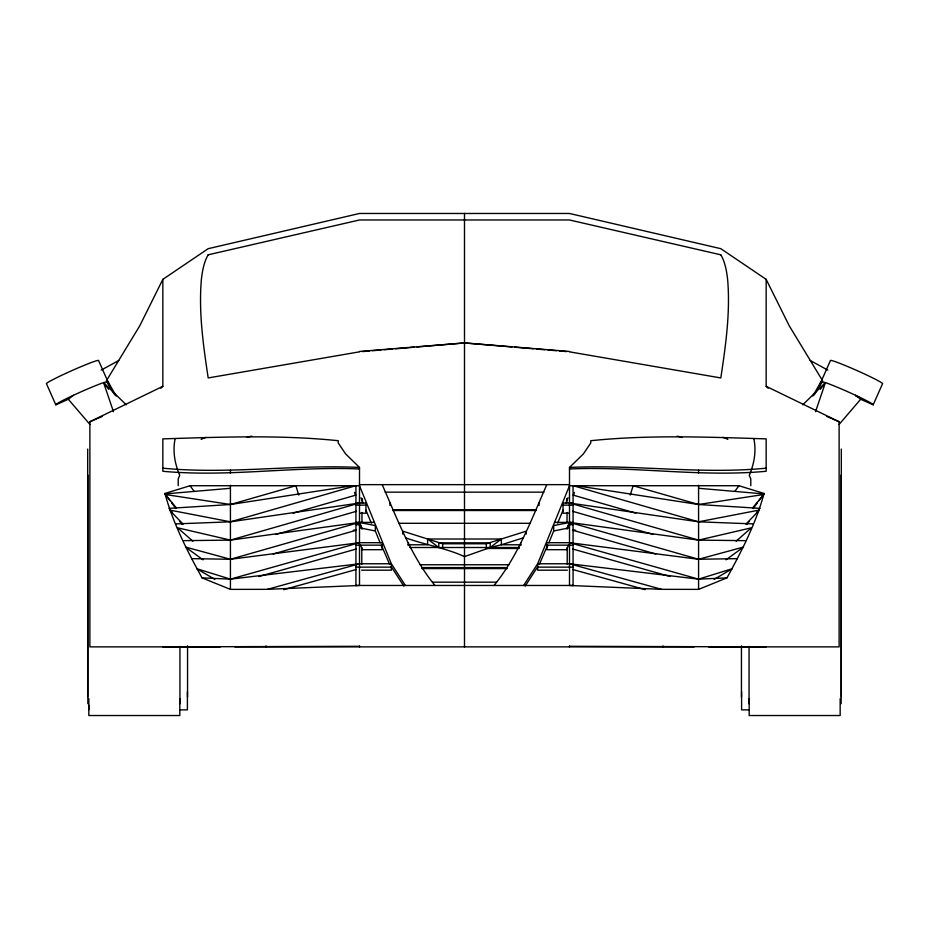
<?xml version="1.0" encoding="UTF-8"?>
<svg xmlns="http://www.w3.org/2000/svg" width="929" height="929" viewBox="0 0 929 929"><rect width="100%" height="100%" fill="white"/><g stroke="black" fill="none" stroke-linecap="round" stroke-linejoin="round"><path stroke-width="1.39" d="M175.117 438.802C172.515 451.413 174.873 463.919 179.738 475.311L178.205 478.899L178.205 485.728M569.5 468.982C635.157 466.126 700.571 477.401 766.158 471.27L766.158 438.871C707.677 437.083 649.127 434.679 590.774 440.706L590.774 442.97L583.424 453.875L569.5 467.45L569.5 585.467L661.529 589.334L698.573 589.381L726.954 577.873C741.563 551.303 755.707 523.805 763.754 494.483L764.056 493.462L738.961 485.728L569.5 485.728L537.659 563.764L523.619 585.467M573.588 495.052L574.424 492.382M630.234 495.052L633.148 485.728L698.573 504.505L760.073 508.372M815.534 411.675L825.428 382.62L821.073 381.552L812.829 396.068M567.038 529.089L569.5 522.4L698.573 540.121L745.894 540.655M566.016 503.077L568.002 497.758M546.728 548.064L547.796 545.439M548.876 542.815L553.684 530.982L553.684 525.605L569.698 522.4L569.698 525.082M566.945 528.589L569.5 522.4L698.573 559.27L737.417 558.643M566.945 548.888L568.478 545.172M557.667 523.132L563.032 510.207M494.054 585.467C518.219 555.774 531.481 519.311 546.809 484.648M539.366 564.356L546.728 547.239M817.694 389.332L830.456 360.44A28.555 1.579 24 0 1 858.21 371.112A28.555 1.579 24 0 1 882.55 383.723L873.167 404.835L860.684 399.261L855.516 395.266A28.555 1.579 24 0 0 825.428 382.62L802.784 404.8M822.664 380.844L789.29 325.893L766.158 279.362L720.811 248.682L569.5 213.473L359.5 213.473L208.189 248.682L162.842 279.362L139.71 325.893L106.336 380.844M814.187 394.93L822.409 381.703M525.175 586.094L537.659 566.806M734.827 491.348L738.961 485.728M762.407 495.714L764.056 493.462M753.175 508.558L757.309 502.926M758.958 500.673L763.928 493.926L698.573 488.282M820.342 389.286L825.428 382.62M753.082 507.35L763.754 494.483L698.573 504.505L576.503 485.728M746.73 524.455L749.401 521.239M756.52 512.657L758.296 510.52M839.119 424.402L860.684 399.261M745.906 524.153L759.516 510.033L698.573 521.819L569.5 503.007L698.573 540.121L751.352 527.823L736.128 541.212M160.833 388.241L162.842 386.325L162.842 279.362M111.306 389.332L98.544 360.44A28.555 1.579 -24 0 0 70.79 371.112A28.555 1.579 -24 0 0 46.45 383.723L55.833 404.835L68.316 399.261L73.484 395.266A28.555 1.579 -24 0 1 103.572 382.62L107.927 381.552L116.171 396.068M526.255 534.047L526.255 531.156L501.37 539.006L490.21 547.506L464.5 556.61C445.583 547.971 424.994 544.812 405.508 537.798M726.014 559.827L743.514 547.053L698.573 559.27L569.5 542.699L698.573 579.15L726.954 577.873M714.169 579.359L732.366 568.664L698.573 579.15L569.5 563.764L661.529 589.334M101.203 370.09L118.807 360.498M220.359 646.874L89.881 646.874L89.881 421.743L162.842 386.325M89.881 421.743L96.732 418.816M97.87 418.329L102.434 416.378M407.97 544.777L427.63 544.777L427.63 539.006L438.79 547.506L438.79 542.826L490.21 542.826L490.21 547.506L501.37 544.777L501.37 539.006L486.355 543.779L442.645 543.779L402.745 531.156L402.745 534.047M523.491 537.798L501.37 544.777L521.03 544.777M359.5 468.982C293.843 466.126 228.429 477.401 162.842 471.27L162.842 438.871C221.323 437.083 279.873 434.679 338.226 440.706L338.226 442.97L345.576 453.875L359.5 467.45L359.5 585.467L267.471 589.334L230.427 589.381L202.046 577.873C187.437 551.303 173.293 523.805 165.246 494.483L164.944 493.462L190.039 485.728L359.5 485.728L391.341 563.764L405.381 585.467M355.761 485.728L230.427 521.819L175.686 523.898M293.192 513.156L355.865 495.111M275.913 534.442L356.411 511.298M273.231 553.963L356.504 530.169M259.075 576.479L356.213 549.039M267.471 589.334L359.5 563.764L230.427 579.15L202.046 577.873M283.809 589.636L356.318 569.489M208.189 254.813L359.5 219.976L569.5 219.976L720.811 254.813M553.684 530.982L568.362 528.032M359.5 351.836L208.189 377.94C203.323 345.611 198.62 312.794 201.326 280.035A830.549 104.872 69.3 0 1 208.189 254.825M352.497 485.728L230.427 504.505L168.927 508.372M353.357 530.273L356.225 529.878M362.38 351.592L369.568 350.976M372.448 350.732L381.076 350.001M383.956 349.757L392.584 349.037M395.464 348.793L414.16 347.202M417.028 346.958L464.5 342.94L569.5 351.476M230.427 488.282L165.072 493.926L170.042 500.673M359.5 351.476L464.5 342.94L511.972 346.958M766.158 468.181C700.605 474.568 635.088 464.337 569.5 467.45M183.106 540.655L230.427 540.121L359.5 522.4L362.055 528.589M359.5 646.317L162.842 646.874M766.158 646.874L569.5 646.317M359.5 484.648L569.5 484.648M385.082 492.161L543.918 492.161M355.935 503.007L365.968 503.007L365.968 513.18L360.243 513.18M573.065 503.007L563.032 503.007L563.032 513.18L568.757 513.18M355.935 505.132L365.968 505.132M563.032 505.132L573.065 505.132M392.839 509.696L536.161 509.696M392.839 510.509L536.161 510.509M355.935 522.4L374.015 522.4M554.985 522.4L573.065 522.4M398.936 523.306L530.064 523.306M355.935 524.641L359.5 524.641M569.5 524.641L573.065 524.641M427.63 539.006L501.37 539.006M355.935 542.699L382.272 542.699L382.272 549.689L361.486 549.689M573.065 542.699L546.728 542.699L546.728 549.689L567.514 549.689M355.935 545.149L382.272 545.149M546.728 545.149L573.065 545.149M409.805 547.506L519.195 547.506M519.218 548.47L486.355 548.47L486.355 543.779M355.935 563.764L391.341 563.764L391.341 570.185L361.602 570.185M573.065 563.764L537.659 563.764L537.659 570.185L567.398 570.185M419.978 564.762L509.022 564.762M355.935 567.143L391.341 567.143M537.659 567.143L573.065 567.143M421.882 567.596L507.118 567.596M421.882 568.583L507.118 568.583M432.531 582.169L496.469 582.169M355.935 585.467L573.065 585.467M234.782 646.874L694.218 646.874M708.641 646.874L839.119 646.874L839.119 421.743L766.158 386.325L766.158 279.362M180.156 709.872L187.403 709.872L187.403 691.571M748.844 709.872L741.597 709.872L741.597 691.571M359.5 467.45C293.912 464.337 228.395 474.568 162.842 468.181M191.583 558.643L230.427 559.27L359.5 542.699L230.427 579.15L196.634 568.664L214.831 579.359M753.314 523.898L698.573 521.819L573.239 485.728M514.84 347.202L533.536 348.793M536.416 349.037L545.044 349.757M547.924 350.001L556.552 350.732M559.432 350.976L566.62 351.592M572.775 529.878L575.643 530.273M569.5 351.836L720.811 377.94C725.677 345.611 730.38 312.794 727.674 280.035A830.549 104.872 -69.3 0 0 720.811 254.825M360.638 528.032L375.316 530.982L380.124 542.815M572.682 569.489L645.19 589.636M572.787 549.039L669.925 576.479M572.496 530.169L655.769 553.963M573.135 495.111L635.808 513.156M572.589 511.298L653.087 534.442M855.772 395.928L859.766 397.635M826.566 416.378L831.13 418.329M832.268 418.816L839.119 421.743M810.193 360.498L827.797 370.09M202.987 559.827L185.486 547.053L230.427 559.27L359.5 522.4L361.962 529.089M192.872 541.212L177.648 527.823L230.427 540.121L359.5 503.007L230.427 521.819L169.484 510.033L183.094 524.153M766.158 386.325L768.167 388.241M113.466 411.675L103.572 382.62L126.216 404.8M68.316 399.261L89.881 424.402M175.918 507.35L165.246 494.483L230.427 504.505L295.852 485.728L298.766 495.052M170.704 510.52L172.48 512.657M179.599 521.239L182.27 524.455M103.572 382.62L108.658 389.286M190.039 485.728L194.173 491.348M164.944 493.462L166.593 495.714M171.691 502.926L175.825 508.558M434.946 585.467C410.781 555.774 397.519 519.311 382.191 484.648M391.341 566.806L403.825 586.094M106.591 381.703L114.813 394.93M382.272 547.239L389.634 564.356M365.968 510.207L371.333 523.132M360.522 545.172L362.055 548.888M381.204 545.439L382.272 548.064M360.998 497.758L362.984 503.077M354.576 492.382L355.412 495.052M753.884 438.802C756.485 451.413 754.127 463.919 749.262 475.311L750.795 478.899L750.795 485.728M841.314 449.067L841.314 697.052M841.14 475.009L841.14 703.706M840.164 698.654L840.164 715.527L749.18 715.527L749.18 698.654M749.053 646.41L749.053 703.706M741.447 645.852L741.447 697.052M698.573 470.051L698.573 473.267M698.573 485.275L698.573 589.381M662.981 645.876L662.981 646.874M573.065 485.728L573.065 585.688M569.5 645.98L569.5 646.874M567.224 547.471L567.224 564.333M567.038 512.471L567.038 522.168M566.609 498.629L566.609 502.949M539.029 503.007L539.029 505.504M520.646 542.699L520.646 545.578M464.5 213.473L464.5 646.874M442.645 543.779L442.645 548.47M408.354 542.699L408.354 545.578M389.971 503.007L389.971 505.504M375.316 530.982L375.316 525.605L359.302 522.4L359.302 525.082M362.391 498.629L362.391 502.949M361.962 512.471L361.962 522.168M361.776 547.471L361.776 564.333M359.5 645.98L359.5 646.874M355.935 485.728L355.935 585.688M266.019 645.876L266.019 646.874M230.427 470.051L230.427 473.267M230.427 485.275L230.427 589.381M187.553 645.852L187.553 697.052M179.947 646.41L179.947 703.706M179.82 698.654L179.82 715.527L88.836 715.527L88.836 698.654M88.743 705.216L88.743 709.872M87.86 475.009L87.86 703.706M87.686 449.067L87.686 697.052M55.833 404.835A28.555 1.579 -24 0 1 73.484 395.266M247.033 437.454A23.655 23.655 0 0 1 251.794 436.177M201.175 439.417A20.45 20.45 0 0 1 206.11 437.373M855.516 395.266A28.555 1.579 24 0 1 873.167 404.835M677.206 436.177A23.655 23.655 0 0 1 681.967 437.454M722.89 437.373A20.45 20.45 0 0 1 727.825 439.417"/></g></svg>
